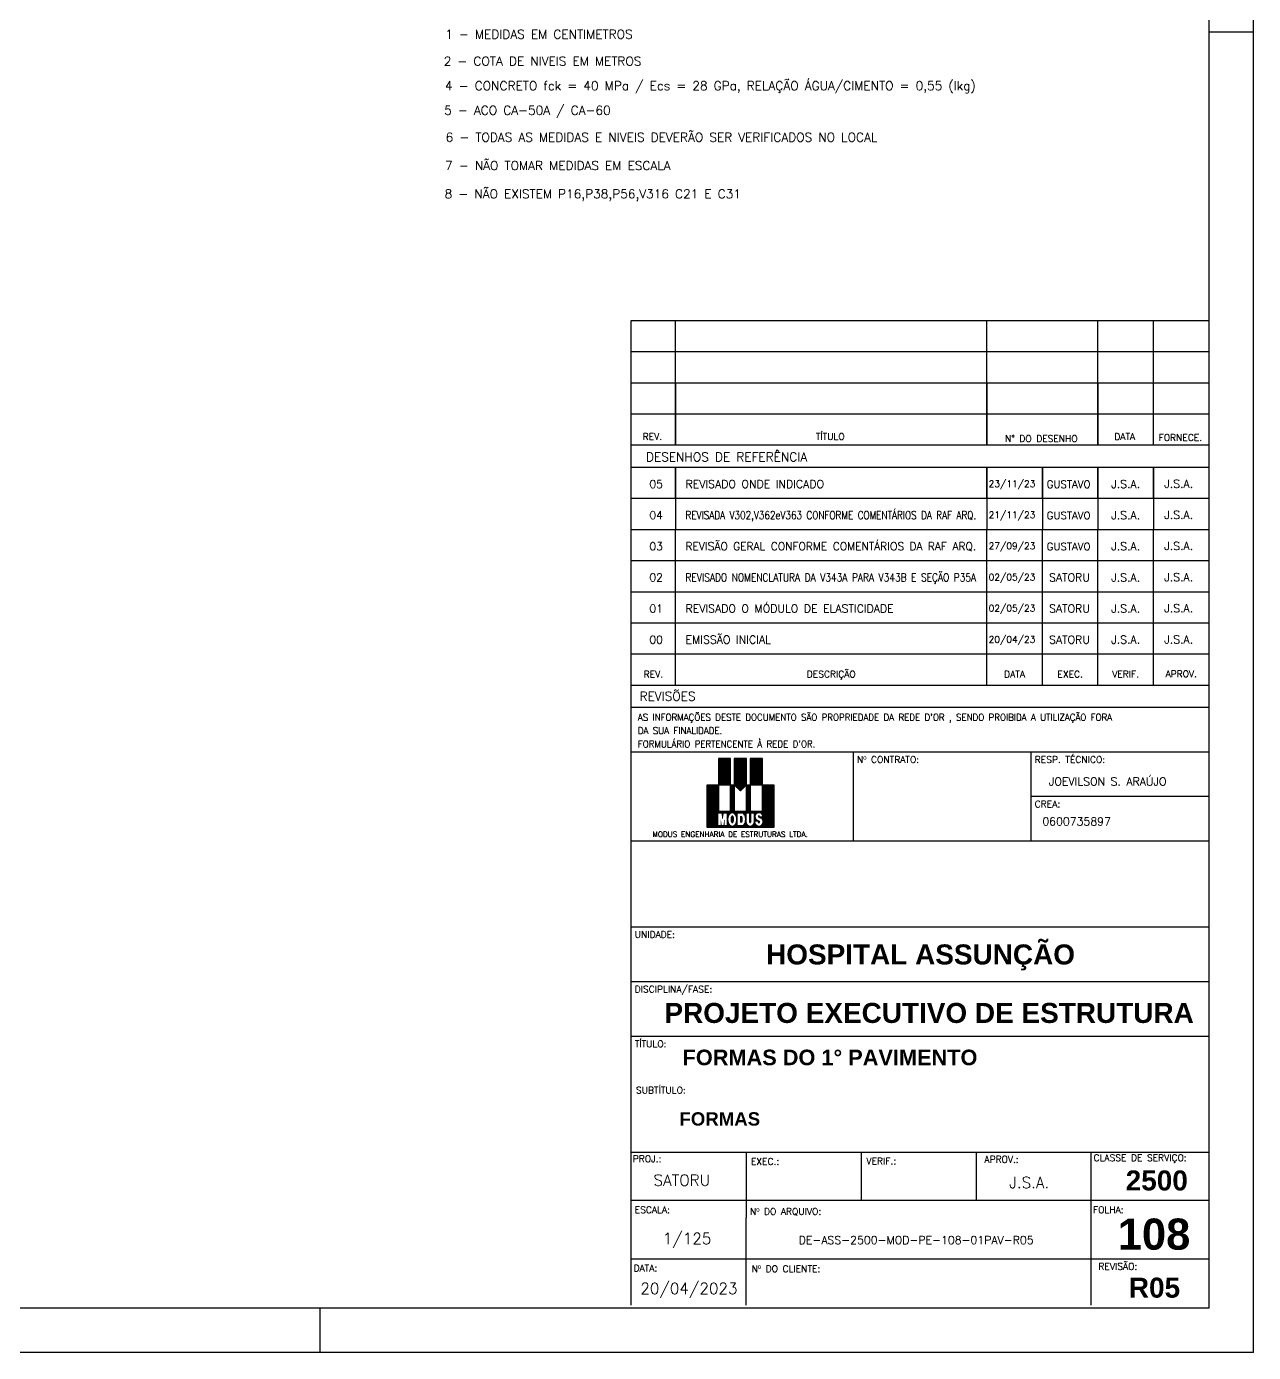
# Model space of a CAD drawing. Extents: x 550442 to 565317, y -292 to 10221.
# Drawn here: x 561867 to 565317, y -292 to 3435 of the extents above; entities that cross this region are included whole.
import ezdxf
from ezdxf.enums import TextEntityAlignment as Align

# ---------------------------------------------------------------- set-up
doc = ezdxf.new("R2010")
doc.units = 0
doc.header["$LTSCALE"] = 125
doc.header["$MEASUREMENT"] = 0
doc.layers.get('0').update_dxf_attribs({"linetype": 'CONTINUOUS'})
for name, color, linetype in [('01-FORM', 7, 'CONTINUOUS'), ('01TEXT', 2, 'CONTINUOUS'), ('216', 7, 'CONTINUOUS'), ('222', 6, 'CONTINUOUS'), ('226', 10, 'CONTINUOUS'), ('254', 254, 'CONTINUOUS'), ('car-t01', 1, 'CONTINUOUS')]:
    doc.layers.add(name, color=color, linetype=linetype)
doc.styles.add('ROMANS', font='ROMANS.shx')
doc.styles.get("Standard").update_dxf_attribs({"font": 'ROMANS.SHX'})

msp = doc.modelspace()

# ---------------------------------------------------------------- linework, layer by layer
for p, q in [((565317.2, -291.7), (565317.2, 10220.8)), ((565192.2, 3420.8), (565317.2, 3420.8)), ((562692.2, -291.7), (562692.2, -166.7)), ((565317.2, -291.7), (550442.2, -291.7))]:
    msp.add_line(p, q)
at = {"layer": '222'}
for q in [(565192.2, 10095.8), (550754.7, -166.7)]:
    msp.add_line((565192.2, -166.7), q, dxfattribs=at)
at = {"layer": '226'}
for p, q in [((563812.4, 1377.6), (563846.6, 1377.6)), ((563812.4, 1376.2), (563846.6, 1376.2)), ((563812.4, 1374.8), (563846.6, 1374.8)), ((563812.4, 1373.3), (563846.6, 1373.3)), ((563812.4, 1371.9), (563846.6, 1371.9)), ((563812.4, 1370.5), (563846.6, 1370.5)), ((563812.4, 1369.1), (563846.6, 1369.1)), ((563812.4, 1367.6), (563846.6, 1367.6)), ((563812.4, 1366.2), (563846.6, 1366.2)), ((563812.4, 1364.8), (563846.6, 1364.8)), ((563812.4, 1363.4), (563846.6, 1363.4)), ((563812.4, 1361.9), (563846.6, 1361.9)), ((563812.4, 1360.5), (563846.6, 1360.5)), ((563812.4, 1359.1), (563846.6, 1359.1)), ((563812.4, 1357.7), (563846.6, 1357.7)), ((563812.4, 1356.2), (563846.6, 1356.2)), ((563812.4, 1354.8), (563846.6, 1354.8)), ((563812.4, 1353.4), (563846.6, 1353.4)), ((563812.4, 1351.9), (563846.6, 1351.9)), ((563812.4, 1350.5), (563846.6, 1350.5)), ((563812.4, 1349.1), (563846.6, 1349.1)), ((563812.4, 1347.7), (563846.6, 1347.7)), ((563812.4, 1346.2), (563846.6, 1346.2)), ((563812.4, 1344.8), (563846.6, 1344.8)), ((563812.4, 1343.4), (563846.6, 1343.4)), ((563812.4, 1342), (563846.6, 1342)), ((563857.1, 1377.6), (563891.3, 1377.6)), ((563857.1, 1376.2), (563891.3, 1376.2)), ((563857.1, 1374.8), (563891.3, 1374.8)), ((563857.1, 1373.3), (563891.3, 1373.3)), ((563857.1, 1371.9), (563891.3, 1371.9)), ((563857.1, 1370.5), (563891.3, 1370.5)), ((563857.1, 1369.1), (563891.3, 1369.1)), ((563857.1, 1367.6), (563891.3, 1367.6)), ((563857.1, 1366.2), (563891.3, 1366.2)), ((563857.1, 1364.8), (563891.3, 1364.8)), ((563857.1, 1363.4), (563891.3, 1363.4)), ((563857.1, 1361.9), (563891.3, 1361.9)), ((563857.1, 1360.5), (563891.3, 1360.5)), ((563857.1, 1359.1), (563891.3, 1359.1)), ((563857.1, 1357.7), (563891.3, 1357.7)), ((563857.1, 1356.2), (563891.3, 1356.2)), ((563857.1, 1354.8), (563891.3, 1354.8)), ((563857.1, 1353.4), (563891.3, 1353.4)), ((563857.1, 1351.9), (563891.3, 1351.9)), ((563857.1, 1350.5), (563891.3, 1350.5)), ((563857.1, 1349.1), (563891.3, 1349.1)), ((563857.1, 1347.7), (563891.3, 1347.7)), ((563857.1, 1346.2), (563891.3, 1346.2)), ((563857.1, 1344.8), (563891.3, 1344.8)), ((563857.1, 1343.4), (563891.3, 1343.4)), ((563857.1, 1342), (563891.3, 1342)), ((563901.8, 1377.6), (563936, 1377.6)), ((563901.8, 1376.2), (563936, 1376.2)), ((563901.8, 1374.8), (563936, 1374.8)), ((563901.8, 1373.3), (563936, 1373.3)), ((563901.8, 1371.9), (563936, 1371.9)), ((563901.8, 1370.5), (563936, 1370.5)), ((563901.8, 1369.1), (563936, 1369.1)), ((563901.8, 1367.6), (563936, 1367.6)), ((563901.8, 1366.2), (563936, 1366.2)), ((563901.8, 1364.8), (563936, 1364.8)), ((563901.8, 1363.4), (563936, 1363.4)), ((563901.8, 1361.9), (563936, 1361.9)), ((563901.8, 1360.5), (563936, 1360.5)), ((563901.8, 1359.1), (563936, 1359.1)), ((563901.8, 1357.7), (563936, 1357.7)), ((563901.8, 1356.2), (563936, 1356.2)), ((563901.8, 1354.8), (563936, 1354.8)), ((563901.8, 1353.4), (563936, 1353.4)), ((563901.8, 1351.9), (563936, 1351.9)), ((563901.8, 1350.5), (563936, 1350.5)), ((563901.8, 1349.1), (563936, 1349.1)), ((563901.8, 1347.7), (563936, 1347.7)), ((563901.8, 1346.2), (563936, 1346.2)), ((563901.8, 1344.8), (563936, 1344.8)), ((563901.8, 1343.4), (563936, 1343.4)), ((563901.8, 1342), (563936, 1342)), ((563812.4, 1340.5), (563846.6, 1340.5)), ((563812.4, 1339.1), (563846.6, 1339.1)), ((563812.4, 1337.7), (563846.6, 1337.7)), ((563812.4, 1336.3), (563846.6, 1336.3)), ((563812.4, 1334.8), (563846.6, 1334.8)), ((563812.4, 1333.4), (563846.6, 1333.4)), ((563812.4, 1332), (563846.6, 1332)), ((563812.4, 1330.6), (563846.6, 1330.6)), ((563812.4, 1329.1), (563846.6, 1329.1)), ((563812.4, 1327.7), (563846.6, 1327.7)), ((563812.4, 1326.3), (563846.6, 1326.3)), ((563812.4, 1324.9), (563846.6, 1324.9)), ((563812.4, 1323.4), (563846.6, 1323.4)), ((563812.4, 1322), (563846.6, 1322)), ((563812.4, 1320.6), (563846.6, 1320.6)), ((563812.4, 1319.1), (563846.6, 1319.1)), ((563812.4, 1317.7), (563846.6, 1317.7)), ((563812.4, 1316.3), (563846.6, 1316.3)), ((563812.4, 1314.9), (563846.6, 1314.9)), ((563812.4, 1313.4), (563846.6, 1313.4)), ((563812.4, 1312), (563846.6, 1312)), ((563812.4, 1310.6), (563846.6, 1310.6)), ((563812.4, 1309.2), (563846.6, 1309.2)), ((563812.4, 1307.7), (563846.6, 1307.7)), ((563812.4, 1306.3), (563846.6, 1306.3)), ((563812.4, 1304.9), (563846.6, 1304.9)), ((563857.1, 1340.5), (563891.3, 1340.5)), ((563857.1, 1339.1), (563891.3, 1339.1)), ((563857.1, 1337.7), (563891.3, 1337.7)), ((563857.1, 1336.3), (563891.3, 1336.3)), ((563857.1, 1334.8), (563891.3, 1334.8)), ((563857.1, 1333.4), (563891.3, 1333.4)), ((563857.1, 1332), (563891.3, 1332)), ((563857.1, 1330.6), (563891.3, 1330.6)), ((563857.1, 1329.1), (563891.3, 1329.1)), ((563857.1, 1327.7), (563891.3, 1327.7)), ((563857.1, 1326.3), (563891.3, 1326.3)), ((563857.1, 1324.9), (563891.3, 1324.9)), ((563857.1, 1323.4), (563891.3, 1323.4)), ((563857.1, 1322), (563891.3, 1322)), ((563857.1, 1320.6), (563891.3, 1320.6)), ((563857.1, 1319.1), (563891.3, 1319.1)), ((563857.1, 1317.7), (563891.3, 1317.7)), ((563857.1, 1316.3), (563891.3, 1316.3)), ((563857.1, 1314.9), (563891.3, 1314.9)), ((563857.1, 1313.4), (563891.3, 1313.4)), ((563857.1, 1312), (563891.3, 1312)), ((563857.1, 1310.6), (563891.3, 1310.6)), ((563857.1, 1309.2), (563891.3, 1309.2)), ((563857.1, 1307.7), (563891.3, 1307.7)), ((563857.1, 1306.3), (563891.3, 1306.3)), ((563857.1, 1304.9), (563891.3, 1304.9)), ((563901.8, 1340.5), (563936, 1340.5)), ((563901.8, 1339.1), (563936, 1339.1)), ((563901.8, 1337.7), (563936, 1337.7)), ((563901.8, 1336.3), (563936, 1336.3)), ((563901.8, 1334.8), (563936, 1334.8)), ((563901.8, 1333.4), (563936, 1333.4)), ((563901.8, 1332), (563936, 1332)), ((563901.8, 1330.6), (563936, 1330.6)), ((563901.8, 1329.1), (563936, 1329.1)), ((563901.8, 1327.7), (563936, 1327.7)), ((563901.8, 1326.3), (563936, 1326.3)), ((563901.8, 1324.9), (563936, 1324.9)), ((563901.8, 1323.4), (563936, 1323.4)), ((563901.8, 1322), (563936, 1322)), ((563901.8, 1320.6), (563936, 1320.6)), ((563901.8, 1319.1), (563936, 1319.1)), ((563901.8, 1317.7), (563936, 1317.7)), ((563901.8, 1316.3), (563936, 1316.3)), ((563901.8, 1314.9), (563936, 1314.9)), ((563901.8, 1313.4), (563936, 1313.4)), ((563901.8, 1312), (563936, 1312)), ((563901.8, 1310.6), (563936, 1310.6)), ((563901.8, 1309.2), (563936, 1309.2)), ((563901.8, 1307.7), (563936, 1307.7)), ((563901.8, 1306.3), (563936, 1306.3)), ((563901.8, 1304.9), (563936, 1304.9)), ((563780.4, 1184.3), (563780.4, 1304.1)), ((563780.4, 1304.1), (563812.4, 1304.1)), ((563780.4, 1303.5), (563812.4, 1303.5)), ((563780.4, 1302), (563812.4, 1302)), ((563780.4, 1300.6), (563812.4, 1300.6)), ((563780.4, 1299.2), (563812.4, 1299.2)), ((563780.4, 1297.8), (563812.4, 1297.8)), ((563780.4, 1296.3), (563812.4, 1296.3)), ((563780.4, 1294.9), (563812.4, 1294.9)), ((563780.4, 1293.5), (563812.4, 1293.5)), ((563780.4, 1292.1), (563812.4, 1292.1)), ((563780.4, 1290.6), (563812.4, 1290.6)), ((563780.4, 1289.2), (563812.4, 1289.2)), ((563780.4, 1287.8), (563812.4, 1287.8)), ((563780.4, 1286.4), (563812.4, 1286.4)), ((563780.4, 1284.9), (563812.4, 1284.9)), ((563780.4, 1283.5), (563812.4, 1283.5)), ((563780.4, 1282.1), (563812.4, 1282.1)), ((563780.4, 1280.6), (563812.4, 1280.6)), ((563780.4, 1279.2), (563812.4, 1279.2)), ((563780.4, 1277.8), (563812.4, 1277.8)), ((563780.4, 1276.4), (563812.4, 1276.4)), ((563780.4, 1274.9), (563812.4, 1274.9)), ((563780.4, 1273.5), (563812.4, 1273.5)), ((563780.4, 1272.1), (563812.4, 1272.1)), ((563780.4, 1270.7), (563812.4, 1270.7)), ((563780.4, 1269.2), (563812.4, 1269.2)), ((563780.4, 1267.8), (563812.4, 1267.8)), ((563812.4, 1304.1), (563812.4, 1229.9)), ((563846.6, 1229.9), (563846.6, 1304.1)), ((563846.6, 1304.1), (563857.1, 1304.1)), ((563846.6, 1303.5), (563857.1, 1303.5)), ((563846.6, 1302), (563857.1, 1302)), ((563846.6, 1300.6), (563857.1, 1300.6)), ((563846.6, 1299.2), (563857.1, 1299.2)), ((563846.6, 1297.8), (563857.1, 1297.8)), ((563846.6, 1296.3), (563857.1, 1296.3)), ((563846.6, 1294.9), (563857.1, 1294.9)), ((563846.6, 1293.5), (563857.1, 1293.5)), ((563846.6, 1292.1), (563857.1, 1292.1)), ((563846.6, 1290.6), (563857.1, 1290.6)), ((563846.6, 1289.2), (563857.1, 1289.2)), ((563846.6, 1287.8), (563857.1, 1287.8)), ((563846.6, 1286.4), (563857.1, 1286.4)), ((563846.6, 1284.9), (563857.1, 1284.9)), ((563846.6, 1283.5), (563857.1, 1283.5)), ((563846.6, 1282.1), (563857.1, 1282.1)), ((563846.6, 1280.6), (563857.1, 1280.6)), ((563846.6, 1279.2), (563857.1, 1279.2)), ((563846.6, 1277.8), (563857.1, 1277.8)), ((563846.6, 1276.4), (563857.1, 1276.4)), ((563846.6, 1274.9), (563857.1, 1274.9)), ((563846.6, 1273.5), (563857.1, 1273.5)), ((563846.6, 1272.1), (563857.1, 1272.1)), ((563846.6, 1270.7), (563857.1, 1270.7)), ((563846.6, 1269.2), (563857.1, 1269.2)), ((563846.6, 1267.8), (563857.1, 1267.8)), ((563857.1, 1304.1), (563857.1, 1229.9)), ((563857.7, 1303.5), (563890.7, 1303.5)), ((563859.1, 1302), (563889.3, 1302)), ((563860.5, 1300.6), (563887.8, 1300.6)), ((563862, 1299.2), (563886.4, 1299.2)), ((563863.4, 1297.8), (563885, 1297.8)), ((563864.8, 1296.3), (563883.6, 1296.3)), ((563866.2, 1294.9), (563882.1, 1294.9)), ((563867.7, 1293.5), (563880.7, 1293.5)), ((563869.1, 1292.1), (563879.3, 1292.1)), ((563870.5, 1290.6), (563877.9, 1290.6)), ((563871.9, 1289.2), (563876.4, 1289.2)), ((563873.4, 1287.8), (563875, 1287.8)), ((563891.3, 1229.9), (563891.3, 1304.1)), ((563891.3, 1304.1), (563901.8, 1304.1)), ((563891.3, 1303.5), (563901.8, 1303.5)), ((563891.3, 1302), (563901.8, 1302)), ((563891.3, 1300.6), (563901.8, 1300.6)), ((563891.3, 1299.2), (563901.8, 1299.2)), ((563891.3, 1297.8), (563901.8, 1297.8)), ((563891.3, 1296.3), (563901.8, 1296.3)), ((563891.3, 1294.9), (563901.8, 1294.9)), ((563891.3, 1293.5), (563901.8, 1293.5)), ((563891.3, 1292.1), (563901.8, 1292.1)), ((563891.3, 1290.6), (563901.8, 1290.6)), ((563891.3, 1289.2), (563901.8, 1289.2)), ((563891.3, 1287.8), (563901.8, 1287.8)), ((563891.3, 1286.4), (563901.8, 1286.4)), ((563891.3, 1284.9), (563901.8, 1284.9)), ((563891.3, 1283.5), (563901.8, 1283.5)), ((563891.3, 1282.1), (563901.8, 1282.1)), ((563891.3, 1280.6), (563901.8, 1280.6)), ((563891.3, 1279.2), (563901.8, 1279.2)), ((563891.3, 1277.8), (563901.8, 1277.8)), ((563891.3, 1276.4), (563901.8, 1276.4)), ((563891.3, 1274.9), (563901.8, 1274.9)), ((563891.3, 1273.5), (563901.8, 1273.5)), ((563891.3, 1272.1), (563901.8, 1272.1)), ((563891.3, 1270.7), (563901.8, 1270.7)), ((563891.3, 1269.2), (563901.8, 1269.2)), ((563891.3, 1267.8), (563901.8, 1267.8)), ((563901.8, 1304.1), (563901.8, 1229.9)), ((563936, 1304.1), (563968, 1304.1)), ((563936, 1229.9), (563936, 1304.1)), ((563936, 1303.5), (563968, 1303.5)), ((563936, 1302), (563968, 1302)), ((563936, 1300.6), (563968, 1300.6)), ((563936, 1299.2), (563968, 1299.2)), ((563936, 1297.8), (563968, 1297.8)), ((563936, 1296.3), (563968, 1296.3)), ((563936, 1294.9), (563968, 1294.9)), ((563936, 1293.5), (563968, 1293.5)), ((563936, 1292.1), (563968, 1292.1)), ((563936, 1290.6), (563968, 1290.6)), ((563936, 1289.2), (563968, 1289.2)), ((563936, 1287.8), (563968, 1287.8)), ((563936, 1286.4), (563968, 1286.4)), ((563936, 1284.9), (563968, 1284.9)), ((563936, 1283.5), (563968, 1283.5)), ((563936, 1282.1), (563968, 1282.1)), ((563936, 1280.6), (563968, 1280.6)), ((563936, 1279.2), (563968, 1279.2)), ((563936, 1277.8), (563968, 1277.8)), ((563936, 1276.4), (563968, 1276.4)), ((563936, 1274.9), (563968, 1274.9)), ((563936, 1273.5), (563968, 1273.5)), ((563936, 1272.1), (563968, 1272.1)), ((563936, 1270.7), (563968, 1270.7)), ((563936, 1269.2), (563968, 1269.2)), ((563936, 1267.8), (563968, 1267.8)), ((563968, 1304.1), (563968, 1184.3)), ((563780.4, 1266.4), (563812.4, 1266.4)), ((563780.4, 1265), (563812.4, 1265)), ((563780.4, 1263.5), (563812.4, 1263.5)), ((563780.4, 1262.1), (563812.4, 1262.1)), ((563780.4, 1260.7), (563812.4, 1260.7)), ((563780.4, 1259.3), (563812.4, 1259.3)), ((563780.4, 1257.8), (563812.4, 1257.8)), ((563780.4, 1256.4), (563812.4, 1256.4)), ((563780.4, 1255), (563812.4, 1255)), ((563780.4, 1253.6), (563812.4, 1253.6)), ((563780.4, 1252.1), (563812.4, 1252.1)), ((563780.4, 1250.7), (563812.4, 1250.7)), ((563780.4, 1249.3), (563812.4, 1249.3)), ((563780.4, 1247.9), (563812.4, 1247.9)), ((563780.4, 1246.4), (563812.4, 1246.4)), ((563780.4, 1245), (563812.4, 1245)), ((563780.4, 1243.6), (563812.4, 1243.6)), ((563780.4, 1242.1), (563812.4, 1242.1)), ((563780.4, 1240.7), (563812.4, 1240.7)), ((563780.4, 1239.3), (563812.4, 1239.3)), ((563780.4, 1237.9), (563812.4, 1237.9)), ((563780.4, 1236.4), (563812.4, 1236.4)), ((563780.4, 1235), (563812.4, 1235)), ((563780.4, 1233.6), (563812.4, 1233.6)), ((563780.4, 1232.2), (563812.4, 1232.2)), ((563780.4, 1230.7), (563812.4, 1230.7)), ((563812.4, 1229.9), (563846.6, 1229.9)), ((563846.6, 1266.4), (563857.1, 1266.4)), ((563846.6, 1265), (563857.1, 1265)), ((563846.6, 1263.5), (563857.1, 1263.5)), ((563846.6, 1262.1), (563857.1, 1262.1)), ((563846.6, 1260.7), (563857.1, 1260.7)), ((563846.6, 1259.3), (563857.1, 1259.3)), ((563846.6, 1257.8), (563857.1, 1257.8)), ((563846.6, 1256.4), (563857.1, 1256.4)), ((563846.6, 1255), (563857.1, 1255)), ((563846.6, 1253.6), (563857.1, 1253.6)), ((563846.6, 1252.1), (563857.1, 1252.1)), ((563846.6, 1250.7), (563857.1, 1250.7)), ((563846.6, 1249.3), (563857.1, 1249.3)), ((563846.6, 1247.9), (563857.1, 1247.9)), ((563846.6, 1246.4), (563857.1, 1246.4)), ((563846.6, 1245), (563857.1, 1245)), ((563846.6, 1243.6), (563857.1, 1243.6)), ((563846.6, 1242.1), (563857.1, 1242.1)), ((563846.6, 1240.7), (563857.1, 1240.7)), ((563846.6, 1239.3), (563857.1, 1239.3)), ((563846.6, 1237.9), (563857.1, 1237.9)), ((563846.6, 1236.4), (563857.1, 1236.4)), ((563846.6, 1235), (563857.1, 1235)), ((563846.6, 1233.6), (563857.1, 1233.6)), ((563846.6, 1232.2), (563857.1, 1232.2)), ((563846.6, 1230.7), (563857.1, 1230.7)), ((563857.1, 1229.9), (563891.3, 1229.9)), ((563891.3, 1266.4), (563901.8, 1266.4)), ((563891.3, 1265), (563901.8, 1265)), ((563891.3, 1263.5), (563901.8, 1263.5)), ((563891.3, 1262.1), (563901.8, 1262.1)), ((563891.3, 1260.7), (563901.8, 1260.7)), ((563891.3, 1259.3), (563901.8, 1259.3)), ((563891.3, 1257.8), (563901.8, 1257.8)), ((563891.3, 1256.4), (563901.8, 1256.4)), ((563891.3, 1255), (563901.8, 1255)), ((563891.3, 1253.6), (563901.8, 1253.6)), ((563891.3, 1252.1), (563901.8, 1252.1)), ((563891.3, 1250.7), (563901.8, 1250.7)), ((563891.3, 1249.3), (563901.8, 1249.3)), ((563891.3, 1247.9), (563901.8, 1247.9)), ((563891.3, 1246.4), (563901.8, 1246.4)), ((563891.3, 1245), (563901.8, 1245)), ((563891.3, 1243.6), (563901.8, 1243.6)), ((563891.3, 1242.1), (563901.8, 1242.1)), ((563891.3, 1240.7), (563901.8, 1240.7)), ((563891.3, 1239.3), (563901.8, 1239.3)), ((563891.3, 1237.9), (563901.8, 1237.9)), ((563891.3, 1236.4), (563901.8, 1236.4)), ((563891.3, 1235), (563901.8, 1235)), ((563891.3, 1233.6), (563901.8, 1233.6)), ((563891.3, 1232.2), (563901.8, 1232.2)), ((563891.3, 1230.7), (563901.8, 1230.7)), ((563901.8, 1229.9), (563936, 1229.9)), ((563936, 1266.4), (563968, 1266.4)), ((563936, 1265), (563968, 1265)), ((563936, 1263.5), (563968, 1263.5)), ((563936, 1262.1), (563968, 1262.1)), ((563936, 1260.7), (563968, 1260.7)), ((563936, 1259.3), (563968, 1259.3)), ((563936, 1257.8), (563968, 1257.8)), ((563936, 1256.4), (563968, 1256.4)), ((563936, 1255), (563968, 1255)), ((563936, 1253.6), (563968, 1253.6)), ((563936, 1252.1), (563968, 1252.1)), ((563936, 1250.7), (563968, 1250.7)), ((563936, 1249.3), (563968, 1249.3)), ((563936, 1247.9), (563968, 1247.9)), ((563936, 1246.4), (563968, 1246.4)), ((563936, 1245), (563968, 1245)), ((563936, 1243.6), (563968, 1243.6)), ((563936, 1242.1), (563968, 1242.1)), ((563936, 1240.7), (563968, 1240.7)), ((563936, 1239.3), (563968, 1239.3)), ((563936, 1237.9), (563968, 1237.9)), ((563936, 1236.4), (563968, 1236.4)), ((563936, 1235), (563968, 1235)), ((563936, 1233.6), (563968, 1233.6)), ((563936, 1232.2), (563968, 1232.2)), ((563936, 1230.7), (563968, 1230.7)), ((563780.4, 1229.3), (563968, 1229.3)), ((563780.4, 1227.9), (563968, 1227.9)), ((563780.4, 1226.5), (563968, 1226.5)), ((563780.4, 1225), (563848.6, 1225)), ((563780.4, 1223.6), (563812.2, 1223.6)), ((563780.4, 1222.2), (563812.2, 1222.2)), ((563780.4, 1220.8), (563812.2, 1220.8)), ((563780.4, 1219.3), (563812.2, 1219.3)), ((563780.4, 1217.9), (563812.2, 1217.9)), ((563780.4, 1216.5), (563812.2, 1216.5)), ((563780.4, 1215.1), (563812.2, 1215.1)), ((563780.4, 1213.6), (563812.2, 1213.6)), ((563780.4, 1212.2), (563812.2, 1212.2)), ((563780.4, 1210.8), (563812.2, 1210.8)), ((563780.4, 1209.3), (563812.2, 1209.3)), ((563780.4, 1207.9), (563812.2, 1207.9)), ((563780.4, 1206.5), (563812.2, 1206.5)), ((563780.4, 1205.1), (563812.2, 1205.1)), ((563780.4, 1203.6), (563812.2, 1203.6)), ((563780.4, 1202.2), (563812.2, 1202.2)), ((563780.4, 1200.8), (563812.2, 1200.8)), ((563780.4, 1199.4), (563812.2, 1199.4)), ((563780.4, 1197.9), (563812.2, 1197.9)), ((563780.4, 1196.5), (563812.2, 1196.5)), ((563780.4, 1195.1), (563812.2, 1195.1)), ((563780.4, 1193.7), (563812.2, 1193.7)), ((563818.9, 1205.1), (563818.9, 1205.1)), ((563818.9, 1203.6), (563819.1, 1203.6)), ((563818.9, 1202.2), (563819.4, 1202.2)), ((563818.9, 1200.8), (563819.6, 1200.8)), ((563818.9, 1199.4), (563819.8, 1199.4)), ((563818.9, 1197.9), (563820.1, 1197.9)), ((563818.9, 1196.5), (563820.3, 1196.5)), ((563818.9, 1195.1), (563820.5, 1195.1)), ((563818.9, 1193.7), (563820.8, 1193.7)), ((563821.7, 1223.6), (563826.7, 1223.6)), ((563821.9, 1222.2), (563826.4, 1222.2)), ((563822.1, 1220.8), (563826.2, 1220.8)), ((563822.3, 1219.3), (563826, 1219.3)), ((563822.6, 1217.9), (563825.7, 1217.9)), ((563822.8, 1216.5), (563825.5, 1216.5)), ((563823, 1215.1), (563825.3, 1215.1)), ((563823.2, 1213.6), (563825, 1213.6)), ((563823.4, 1212.2), (563824.8, 1212.2)), ((563823.6, 1210.8), (563824.6, 1210.8)), ((563823.8, 1209.3), (563824.3, 1209.3)), ((563824, 1207.9), (563824.1, 1207.9)), ((563827.5, 1193.7), (563829.3, 1193.7)), ((563827.7, 1195.1), (563829.4, 1195.1)), ((563828, 1196.5), (563829.4, 1196.5)), ((563828.2, 1197.9), (563829.4, 1197.9)), ((563828.4, 1199.4), (563829.4, 1199.4)), ((563828.7, 1200.8), (563829.4, 1200.8)), ((563828.9, 1202.2), (563829.4, 1202.2)), ((563829.1, 1203.6), (563829.4, 1203.6)), ((563829.4, 1205.1), (563829.4, 1205.1)), ((563836.2, 1223.6), (563846.3, 1223.6)), ((563836.2, 1222.2), (563844.8, 1222.2)), ((563836.2, 1220.8), (563843.7, 1220.8)), ((563836.2, 1219.3), (563842.8, 1219.3)), ((563836.2, 1217.9), (563842.1, 1217.9)), ((563836.2, 1216.5), (563841.5, 1216.5)), ((563836.2, 1215.1), (563841.1, 1215.1)), ((563836.2, 1213.6), (563840.7, 1213.6)), ((563836.2, 1212.2), (563840.4, 1212.2)), ((563836.2, 1210.8), (563840.2, 1210.8)), ((563836.2, 1209.3), (563840.1, 1209.3)), ((563836.2, 1207.9), (563840, 1207.9)), ((563836.2, 1206.5), (563840, 1206.5)), ((563836.2, 1205.1), (563840.1, 1205.1)), ((563836.2, 1203.6), (563840.2, 1203.6)), ((563836.2, 1202.2), (563840.4, 1202.2)), ((563836.2, 1200.8), (563840.6, 1200.8)), ((563836.2, 1199.4), (563841, 1199.4)), ((563836.2, 1197.9), (563841.4, 1197.9)), ((563836.2, 1196.5), (563842, 1196.5)), ((563836.2, 1195.1), (563842.7, 1195.1)), ((563836.2, 1193.7), (563843.5, 1193.7)), ((563847.1, 1207.9), (563855.7, 1207.9)), ((563847.1, 1206.5), (563855.7, 1206.5)), ((563847.2, 1209.3), (563855.6, 1209.3)), ((563847.2, 1205.1), (563855.6, 1205.1)), ((563847.4, 1210.8), (563855.4, 1210.8)), ((563847.4, 1203.6), (563855.4, 1203.6)), ((563847.7, 1212.2), (563855.1, 1212.2)), ((563847.7, 1202.2), (563855.2, 1202.2)), ((563848.1, 1200.8), (563854.7, 1200.8)), ((563848.2, 1213.6), (563854.6, 1213.6)), ((563848.8, 1199.4), (563854, 1199.4)), ((563848.9, 1215.1), (563853.9, 1215.1)), ((563849.9, 1197.9), (563852.9, 1197.9)), ((563850.1, 1216.5), (563852.7, 1216.5)), ((563854.3, 1225), (563922.1, 1225)), ((563856.5, 1223.6), (563866.6, 1223.6)), ((563858, 1222.2), (563866.6, 1222.2)), ((563859.1, 1220.8), (563866.6, 1220.8)), ((563859.3, 1193.7), (563866.6, 1193.7)), ((563860, 1219.3), (563866.6, 1219.3)), ((563860.2, 1195.1), (563866.6, 1195.1)), ((563860.7, 1217.9), (563866.6, 1217.9)), ((563860.8, 1196.5), (563866.6, 1196.5)), ((563861.3, 1216.5), (563866.6, 1216.5)), ((563861.4, 1197.9), (563866.6, 1197.9)), ((563861.7, 1215.1), (563866.6, 1215.1)), ((563861.8, 1199.4), (563866.6, 1199.4)), ((563862.1, 1213.6), (563866.6, 1213.6)), ((563862.2, 1200.8), (563866.6, 1200.8)), ((563862.4, 1212.2), (563866.6, 1212.2)), ((563862.4, 1202.2), (563866.6, 1202.2)), ((563862.6, 1210.8), (563866.6, 1210.8)), ((563862.6, 1203.6), (563866.6, 1203.6)), ((563862.7, 1209.3), (563866.6, 1209.3)), ((563862.8, 1207.9), (563866.6, 1207.9)), ((563862.8, 1206.5), (563866.6, 1206.5)), ((563862.8, 1205.1), (563866.6, 1205.1)), ((563873.4, 1215.1), (563878, 1215.1)), ((563873.4, 1213.6), (563879.1, 1213.6)), ((563873.4, 1212.2), (563879.7, 1212.2)), ((563873.4, 1210.8), (563880.1, 1210.8)), ((563873.4, 1209.3), (563880.3, 1209.3)), ((563873.4, 1207.9), (563880.4, 1207.9)), ((563873.4, 1206.5), (563880.4, 1206.5)), ((563873.4, 1205.1), (563880.4, 1205.1)), ((563873.4, 1203.6), (563880.3, 1203.6)), ((563873.4, 1202.2), (563880, 1202.2)), ((563873.4, 1200.8), (563879.2, 1200.8)), ((563873.4, 1199.4), (563878, 1199.4)), ((563881.8, 1223.6), (563891.3, 1223.6)), ((563883.4, 1222.2), (563891.3, 1222.2)), ((563884.2, 1193.7), (563893.3, 1193.7)), ((563884.4, 1220.8), (563891.3, 1220.8)), ((563885.1, 1195.1), (563892.6, 1195.1)), ((563885.4, 1219.3), (563891.3, 1219.3)), ((563885.8, 1196.5), (563892.1, 1196.5)), ((563885.9, 1217.9), (563891.3, 1217.9)), ((563886.3, 1197.9), (563891.8, 1197.9)), ((563886.4, 1216.5), (563891.3, 1216.5)), ((563886.7, 1199.4), (563891.5, 1199.4)), ((563886.8, 1215.1), (563891.3, 1215.1)), ((563887.1, 1213.6), (563891.3, 1213.6)), ((563887.1, 1200.8), (563891.4, 1200.8)), ((563887.2, 1212.2), (563891.3, 1212.2)), ((563887.2, 1202.2), (563891.4, 1202.2)), ((563887.3, 1203.6), (563891.4, 1203.6)), ((563887.4, 1210.8), (563891.4, 1210.8)), ((563887.4, 1209.3), (563891.4, 1209.3)), ((563887.4, 1207.9), (563891.4, 1207.9)), ((563887.4, 1206.5), (563891.4, 1206.5)), ((563887.4, 1205.1), (563891.4, 1205.1)), ((563898.6, 1223.6), (563904.8, 1223.6)), ((563898.6, 1222.2), (563904.8, 1222.2)), ((563898.6, 1220.8), (563904.8, 1220.8)), ((563898.6, 1219.3), (563904.8, 1219.3)), ((563898.6, 1217.9), (563904.8, 1217.9)), ((563898.6, 1216.5), (563904.8, 1216.5)), ((563898.6, 1215.1), (563904.8, 1215.1)), ((563898.7, 1213.6), (563904.8, 1213.6)), ((563898.7, 1212.2), (563904.8, 1212.2)), ((563898.7, 1210.8), (563904.8, 1210.8)), ((563898.7, 1209.3), (563904.8, 1209.3)), ((563898.7, 1207.9), (563904.8, 1207.9)), ((563898.7, 1206.5), (563904.8, 1206.5)), ((563898.7, 1205.1), (563904.8, 1205.1)), ((563898.7, 1203.6), (563904.8, 1203.6)), ((563898.7, 1202.2), (563904.8, 1202.2)), ((563898.8, 1200.8), (563904.6, 1200.8)), ((563899.3, 1199.4), (563904.1, 1199.4)), ((563901.2, 1197.9), (563902.8, 1197.9)), ((563910.2, 1193.7), (563918, 1193.7)), ((563910.9, 1195.1), (563917.2, 1195.1)), ((563911.4, 1196.5), (563916.7, 1196.5)), ((563911.8, 1197.9), (563916.1, 1197.9)), ((563912.1, 1223.6), (563920.3, 1223.6)), ((563912.1, 1222.2), (563918.9, 1222.2)), ((563912.1, 1220.8), (563917.8, 1220.8)), ((563912.1, 1219.3), (563917.3, 1219.3)), ((563912.1, 1217.9), (563917.1, 1217.9)), ((563912.1, 1216.5), (563916.8, 1216.5)), ((563912.1, 1215.1), (563916.8, 1215.1)), ((563912.1, 1213.6), (563916.8, 1213.6)), ((563912.1, 1199.4), (563916, 1199.4)), ((563912.2, 1212.2), (563917.1, 1212.2)), ((563912.2, 1210.8), (563917.5, 1210.8)), ((563912.2, 1209.3), (563917.9, 1209.3)), ((563912.2, 1207.9), (563918.7, 1207.9)), ((563912.2, 1206.5), (563919.5, 1206.5)), ((563912.2, 1205.1), (563921.2, 1205.1)), ((563912.2, 1203.6), (563924.1, 1203.6)), ((563912.2, 1202.2), (563927, 1202.2)), ((563912.2, 1200.8), (563915.9, 1200.8)), ((563923.4, 1200.8), (563928.6, 1200.8)), ((563923.8, 1199.4), (563928.6, 1199.4)), ((563924.1, 1215.1), (563928.3, 1215.1)), ((563924.6, 1216.5), (563927.7, 1216.5)), ((563924.7, 1197.9), (563928.3, 1197.9)), ((563924.9, 1213.6), (563968, 1213.6)), ((563928.1, 1212.2), (563968, 1212.2)), ((563931, 1225), (563968, 1225)), ((563931.2, 1210.8), (563968, 1210.8)), ((563932.4, 1223.6), (563968, 1223.6)), ((563933.5, 1222.2), (563968, 1222.2)), ((563933.5, 1209.3), (563968, 1209.3)), ((563934.4, 1220.8), (563968, 1220.8)), ((563934.5, 1207.9), (563968, 1207.9)), ((563934.8, 1193.7), (563968, 1193.7)), ((563935.2, 1219.3), (563968, 1219.3)), ((563935.5, 1206.5), (563968, 1206.5)), ((563935.6, 1195.1), (563968, 1195.1)), ((563935.7, 1217.9), (563968, 1217.9)), ((563935.9, 1216.5), (563968, 1216.5)), ((563936, 1196.5), (563968, 1196.5)), ((563936.1, 1215.1), (563968, 1215.1)), ((563936.4, 1205.1), (563968, 1205.1)), ((563936.4, 1197.9), (563968, 1197.9)), ((563936.6, 1203.6), (563968, 1203.6)), ((563936.6, 1200.8), (563968, 1200.8)), ((563936.6, 1199.4), (563968, 1199.4)), ((563936.7, 1202.2), (563968, 1202.2)), ((563780.4, 1192.2), (563812.2, 1192.2)), ((563780.4, 1190.8), (563812.2, 1190.8)), ((563780.4, 1189.4), (563847.9, 1189.4)), ((563780.4, 1188), (563968, 1188)), ((563780.4, 1186.5), (563968, 1186.5)), ((563780.4, 1185.1), (563968, 1185.1)), ((563968, 1184.3), (563780.4, 1184.3)), ((563818.9, 1192.2), (563821, 1192.2)), ((563818.9, 1190.8), (563821.2, 1190.8)), ((563827, 1190.8), (563829.3, 1190.8)), ((563827.3, 1192.2), (563829.3, 1192.2)), ((563836.2, 1192.2), (563844.5, 1192.2)), ((563836.2, 1190.8), (563845.9, 1190.8)), ((563855, 1189.4), (563898.3, 1189.4)), ((563856.9, 1190.8), (563866.6, 1190.8)), ((563858.3, 1192.2), (563866.6, 1192.2)), ((563881.8, 1190.8), (563895.6, 1190.8)), ((563883.2, 1192.2), (563894.2, 1192.2)), ((563905.4, 1189.4), (563922.2, 1189.4)), ((563907.8, 1190.8), (563920.2, 1190.8)), ((563909.2, 1192.2), (563918.8, 1192.2)), ((563930.7, 1189.4), (563968, 1189.4)), ((563932.7, 1190.8), (563968, 1190.8)), ((563934, 1192.2), (563968, 1192.2))]:
    msp.add_line(p, q, dxfattribs=at)
for points in [[(563812.4, 1304.1), (563846.6, 1304.1), (563846.6, 1378.2), (563812.4, 1378.2), (563812.4, 1304.1)], [(563857.1, 1304.1), (563874.2, 1287), (563891.3, 1304.1), (563891.3, 1378.2), (563857.1, 1378.2), (563857.1, 1304.1)], [(563901.8, 1304.1), (563936, 1304.1), (563936, 1378.2), (563901.8, 1378.2), (563901.8, 1304.1)]]:
    msp.add_lwpolyline(points, dxfattribs=at)
at = {"layer": '254'}
for p, q in [((563567, 2609.2), (565192.2, 2609.2)), ((563692.2, 2259.2), (563692.2, 2609.2)), ((564567.2, 2259.2), (564567.2, 2609.2)), ((564879.7, 2259.2), (564879.7, 2609.2)), ((565035.9, 2259.2), (565035.9, 2609.2)), ((565192.2, -158.7), (565192.2, 2609.2)), ((563567, 2521.7), (565192.2, 2521.7)), ((563567, 2434.2), (565192.2, 2434.2)), ((563567, 2434.2), (565192.2, 2434.2)), ((563692.2, 2434.2), (563692.2, 2259.2)), ((564567.2, 2434.2), (564567.2, 2259.2)), ((564879.7, 2434.2), (564879.7, 2259.2)), ((563567, 2346.7), (565192.2, 2346.7)), ((563567, 2259.2), (565192.2, 2259.2)), ((563567, 2259.2), (565192.2, 2259.2)), ((563567, 2196.7), (565192.2, 2196.7)), ((563692.2, 2196.7), (563692.2, 2021.7)), ((563692.2, 2109.2), (563692.2, 2196.7)), ((564567.2, 2196.7), (564567.2, 2021.7)), ((564567.2, 2109.2), (564567.2, 2196.7)), ((564723.4, 2196.7), (564723.4, 2021.7)), ((564723.4, 2109.2), (564723.4, 2196.7)), ((564879.7, 2196.7), (564879.7, 2021.7)), ((564879.7, 2109.2), (564879.7, 2196.7)), ((565035.9, 2196.7), (565035.9, 2021.7)), ((565035.9, 2109.2), (565035.9, 2196.7)), ((563567, 2109.2), (565192.2, 2109.2)), ((563567, 2021.7), (565192.2, 2021.7)), ((563692.2, 1584.2), (563692.2, 2021.7)), ((564567.2, 1584.2), (564567.2, 2021.7)), ((564723.4, 1584.2), (564723.4, 2021.7)), ((564879.7, 1584.2), (564879.7, 2021.7)), ((565035.9, 1584.2), (565035.9, 2021.7)), ((563567, 1934.2), (565192.2, 1934.2)), ((563567, 1846.7), (565192.2, 1846.7)), ((563567, 1759.2), (565192.2, 1759.2)), ((563567, 1671.7), (565192.2, 1671.7)), ((563567, 1584.2), (565192.2, 1584.2)), ((563567.2, 1584.2), (565192.2, 1584.2)), ((563567.2, 1521.7), (565192.2, 1521.7)), ((563567.2, 1396.7), (565192.2, 1396.7)), ((564192.2, 1146.7), (564192.2, 1396.7)), ((564692.2, 1146.7), (564692.2, 1396.7)), ((564692.2, 1271.7), (565192.2, 1271.7)), ((563567.2, 1146.7), (565192.2, 1146.7)), ((563567.2, 904.9), (565192.2, 904.9)), ((563567.2, 751.2), (565192.2, 751.2)), ((563567.2, 597.4), (565192.2, 597.4)), ((563567.2, 271.7), (565192.2, 271.7)), ((563890.7, 271.7), (563890.7, 86.7)), ((564214.2, 271.7), (564214.2, 136.6)), ((564537.6, 271.7), (564537.6, 136.6)), ((564861.1, -158.7), (564861.1, 271.7)), ((563567.2, 136.6), (564785.9, 136.6)), ((564778.7, 136.6), (565191.1, 136.6)), ((563890.7, -158.7), (563890.7, 86.7)), ((563567.2, -28.6), (565192.2, -28.6))]:
    msp.add_line(p, q, dxfattribs=at)
msp.add_lwpolyline([(563567.2, -158.7), (563567.2, 2609.2)], dxfattribs=at)

# ---------------------------------------------------------------- texts
at = {"layer": '01-FORM', "style": 'ROMANS'}
for s, height, p in [('REV.', 18.75, (563626.9, 2273.2)), ('TÍTULO', 18.75, (564126.9, 2273.3)), ('N° DO DESENHO', 18.75, (564720.6, 2267.5)), ('DATA', 18.75, (564955, 2273.1)), ('FORNECE.', 18.75, (565111.7, 2270.5)), ('DESENHOS DE REFERÊNCIA', 25, (563835.4, 2213.1)), ('REV.', 18.75, (563629.7, 1605.5)), ('DESCRIÇÃO', 18.75, (564129.7, 1605.6)), ('DATA', 18.75, (564645.3, 1605.5)), ('EXEC.', 18.75, (564801.6, 1605.5)), ('VERIF.', 18.75, (564957.8, 1605.6)), ('APROV.', 18.75, (565114.1, 1606.4)), ('REVISÕES', 25, (563669.4, 1540.3))]:
    msp.add_text(s, height=height, dxfattribs=at).set_placement(p, align=Align.CENTER)
at = {"layer": '01-FORM', "style": 'ROMANS', "width": 0.95}
for s, p in [("AS INFORMAÇÕES DESTE DOCUMENTO SÃO PROPRIEDADE DA REDE D'OR , SENDO PROIBIDA A UTILIZAÇÃO FORA", (563585.9, 1484.2)), ('DA SUA FINALIDADE.', (563585.9, 1446.7)), ("FORMULÁRIO PERTENCENTE À REDE D'OR.", (563585.9, 1409.2))]:
    msp.add_text(s, height=18.75, dxfattribs=at).set_placement(p)
at = {"layer": '01-FORM', "style": 'ROMANS'}
for s, height, p in [('Nº CONTRATO:', 18.75, (564202.2, 1365.5)), ('RESP. TÉCNICO:', 18.75, (564702.2, 1365.5)), ('CREA:', 18.75, (564702.2, 1240.5)), ('UNIDADE:', 18.75, (563577.2, 873.7)), ('DISCIPLINA/FASE:', 18.75, (563577.2, 719.9)), ('TÍTULO:', 18.75, (563577.2, 566.2)), ('SUBTÍTULO:', 18.75, (563580.8, 436)), ('PROJ.:', 18.75, (563571.8, 243.4)), ('CLASSE DE SERVIÇO:', 18.75, (564867.4, 246.3)), ('EXEC.:', 18.75, (563904, 235.9)), ('VERIF.:', 18.75, (564228.7, 237)), ('APROV.:', 18.75, (564560.5, 241.8)), ('SATORU', 31.25, (563630, 176.8)), ('J.S.A.', 31.25, (564630.2, 170.4)), ('ESCALA:', 18.75, (563577.2, 100)), ('Nº DO ARQUIVO:', 18.75, (563901.4, 95.4)), ('FOLHA:', 18.75, (564865.9, 100.2)), ('REVISÃO:', 18.75, (564881.2, -59)), ('DATA:', 18.75, (563573.8, -63.8)), ('Nº DO CLIENTE:', 18.75, (563905.9, -65.7))]:
    msp.add_text(s, height=height, dxfattribs=at).set_placement(p)
at = {"layer": '01-FORM', "attachment_point": 1, "style": 'ROMANS'}
for s, width, insert, char_height in [('{\\fArial|b1|i0|c0|p34;HOSPITAL ASSUNÇÃO}', 1610.335, (563946.5, 855.2), 56.25), ('{\\fArial|b1|i0|c0|p34;PROJETO EXECUTIVO DE ESTRUTURA}', 2159.788, (563660.6, 690.8), 56.25), ('{\\fArial|b1|i0|c0|p34;FORMAS DO 1° PAVIMENTO}', 1806.703, (563711.7, 559.5), 43.75), ('{\\fArial|b1|i0|c0|p34;FORMAS}', 944.407, (563702.8, 383.5), 37.5), ('{\\fArial|b1|i0|c0|p34;2500}', 32.383, (564957.8, 219.9), 56.25), ('{\\fArial|b1|i0|c0|p34;108}', 32.383, (564935.5, 84.7), 87.5), ('{\\fArial|b1|i0|c0|p34;R05}', 32.383, (564966.7, -81.4), 56.25)]:
    msp.add_mtext_dynamic_manual_height_columns(s, width=width, gutter_width=1, heights=[0], dxfattribs=dict(at, insert=insert, char_height=char_height))
at = {"layer": '01-FORM', "style": 'ROMANS'}
for tag, text, p in [('1/125', 'ESCALA', (563724.3, 12.9)), ('20/04/2023', 'XX/XX/XX', (563729.5, -127.4))]:
    msp.add_attdef(tag, text=text, height=31.25, dxfattribs=at).set_placement(p, align=Align.CENTER)
at = {"layer": '01TEXT', "style": 'ROMANS'}
for s, height, p in [('23/11/23', 18.75, (564572.2, 2140.8)), ('05', 22.5, (563618.1, 2138)), ('REVISADO ONDE INDICADO', 22.5, (563720, 2138.1)), ('GUSTAVO', 21, (564735.7, 2138)), ('J.S.A.', 22.5, (564917.2, 2138.1)), ('J.S.A.', 22.5, (565066.3, 2138.9)), ('04', 22.5, (563618.1, 2050.5)), ('21/11/23', 18.75, (564572.2, 2053.3)), ('GUSTAVO', 21, (564735.7, 2050.5)), ('J.S.A.', 22.5, (564917.2, 2050.6)), ('J.S.A.', 22.5, (565066.3, 2051.4)), ('03', 22.5, (563618.1, 1963)), ('27/09/23', 18.75, (564572.2, 1965.8)), ('GUSTAVO', 21, (564735.7, 1963)), ('J.S.A.', 22.5, (564917.2, 1963.1)), ('J.S.A.', 22.5, (565066.3, 1963.9)), ('02', 22.5, (563618.1, 1875.5)), ('02/05/23', 18.75, (564572.2, 1878.3)), ('SATORU', 22.5, (564742.4, 1875.5)), ('J.S.A.', 22.5, (564917.2, 1875.6)), ('J.S.A.', 22.5, (565066.3, 1876.4)), ('01', 22.5, (563618.1, 1788)), ('REVISADO O MÓDULO DE ELASTICIDADE', 22.5, (563720, 1788.1)), ('02/05/23', 18.75, (564572.2, 1790.8)), ('SATORU', 22.5, (564742.4, 1788)), ('J.S.A.', 22.5, (564917.2, 1788.1)), ('J.S.A.', 22.5, (565066.3, 1788.9)), ('00', 22.5, (563618.1, 1700.5)), ('EMISSÃO INICIAL', 22.5, (563720, 1700.6)), ('20/04/23', 18.75, (564572.2, 1703.3)), ('SATORU', 22.5, (564742.4, 1700.5)), ('J.S.A.', 22.5, (564917.2, 1700.6)), ('J.S.A.', 22.5, (565066.3, 1701.4)), ('JOEVILSON S. ARAÚJO', 22.5, (564741.8, 1301.9)), ('0600735897', 22.5, (564723.3, 1189.6))]:
    msp.add_text(s, height=height, dxfattribs=at).set_placement(p)
for s, width, p, p2 in [('REVISADA V302,V362eV363 CONFORME COMENTÁRIOS DA RAF ARQ.', 0.708884, (563720, 2050.6), (564537.2, 2050.6)), ('REVISÃO GERAL CONFORME COMENTÁRIOS DA RAF ARQ.', 0.854154, (563720, 1963.1), (564537.2, 1963.1)), ('REVISADO NOMENCLATURA DA V343A PARA V343B E SEÇÃO P35A', 0.715534, (563720, 1875.6), (564537.2, 1875.6))]:
    msp.add_text(s, height=22.5, dxfattribs=dict(at, width=width)).set_placement(p, p2, align=Align.FIT)
msp.add_text('DE-ASS-2500-MOD-PE-108-01PAV-R05', height=22.5, dxfattribs=at).set_placement((564368.5, 24.2), align=Align.MIDDLE)
at = {"layer": '216'}
for s, p in [('1 - MEDIDAS EM CENTIMETROS', (563044, 3401)), ('2 - COTA DE NIVEIS EM METROS', (563040, 3325.4)), ('4 - CONCRETO fck = 40 MPa / Ecs = 28 GPa, RELAÇÃO ÁGUA/CIMENTO = 0,55 (lkg)', (563043.7, 3256.4)), ('5 - ACO CA-50A / CA-60', (563041.3, 3187.2)), ('6 - TODAS AS MEDIDAS E NIVEIS DEVERÃO SER VERIFICADOS NO LOCAL', (563045.4, 3111.6)), ('7 - NÃO TOMAR MEDIDAS EM ESCALA', (563043.9, 3032)), ('8 - NÃO EXISTEM P16,P38,P56,V316 C21 E C31', (563042.4, 2952.4))]:
    msp.add_text(s, height=25, dxfattribs=at).set_placement(p)
at = {"layer": 'car-t01', "linetype": 'Continuous'}
msp.add_text('MODUS ENGENHARIA DE ESTRUTURAS LTDA.', height=15, dxfattribs=at).set_placement((563626.9, 1157.3))

doc.saveas('drawing.dxf')
